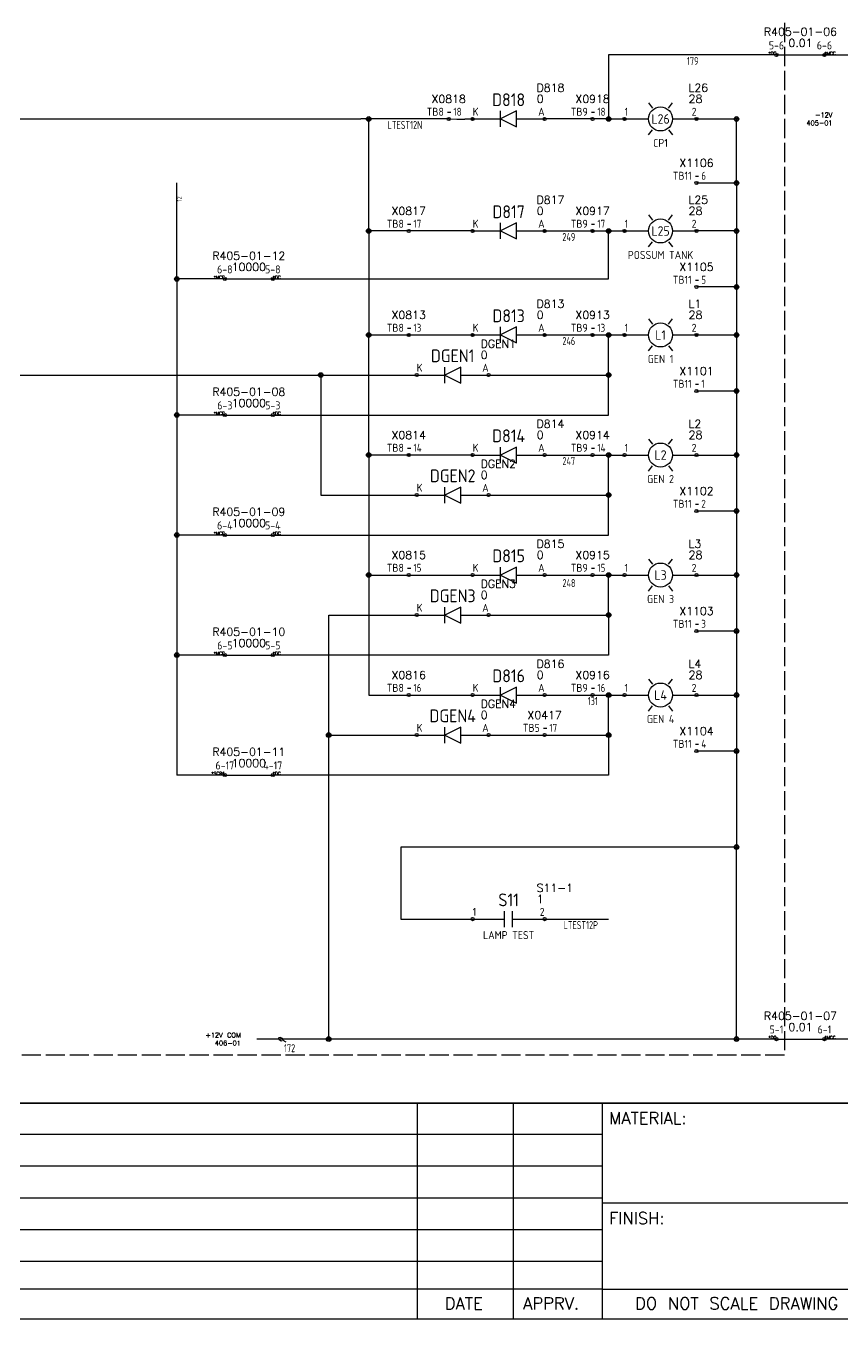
# Model space of a CAD drawing. Header units: millimetres. Extents: x 0 to 1020, y 0 to 646.
# Drawn here: x 255.3 to 510.5, y 0 to 404.1 of the extents above; entities that cross this region are included whole.
import ezdxf
from ezdxf.enums import TextEntityAlignment as Align

# ---------------------------------------------------------------- set-up
doc = ezdxf.new("R2010")
doc.units = ezdxf.units.MM
doc.header["$LTSCALE"] = 0.5
doc.linetypes.add('ACAD_ISO02W100', pattern=[15, 12, -3])
for name, color, linetype in [('LOCBOX', 7, 'ACAD_ISO02W100'), ('NETLIST', 50, 'Continuous'), ('OUTLINE_0', 7, 'Continuous'), ('OUTLINE_GRID', 7, 'Continuous'), ('SYMS', 7, 'Continuous'), ('WIREFIXED', 7, 'Continuous'), ('WIRES', 7, 'Continuous')]:
    doc.layers.add(name, color=color, linetype=linetype)
doc.styles.get("Standard").update_dxf_attribs({"font": 'txt.shx', "bigfont": 'gbcbig.shx'})
doc.styles.add('WD', font='romans.shx', dxfattribs={"bigfont": 'gbcbig.shx'})
doc.styles.add('WD_IEC', font='isocp2.shx', dxfattribs={"width": 0.9, "height": 4})

# ---------------------------------------------------------------- blocks, each defined once
blk = doc.blocks.new('CONTRELEC 2016 BLOCK')
for p, q in [((314.74, 68.75), (314.74, 12.5)), ((339.74, 68.75), (339.74, 12.5)), ((362.88, 68.75), (362.88, 12.5)), ((362.88, 60.54), (131.63, 60.54)), ((362.88, 52.29), (131.63, 52.29)), ((362.88, 44.04), (131.63, 44.04)), ((362.88, 42.79), (444.47, 42.79)), ((362.88, 35.79), (131.63, 35.79)), ((362.88, 27.54), (131.63, 27.54)), ((362.88, 20.29), (131.63, 20.29)), ((362.88, 20.29), (444.47, 20.29))]:
    blk.add_line(p, q)
blk.add_lwpolyline([(0, 68.75), (850, 68.75), (850, 12.5), (0, 12.5)], close=True)
at = {"layer": 'OUTLINE_0'}
for s, p in [('MATERIAL:', (364.7, 63.28)), ('FINISH:', (364.7, 37.21)), ('DATE', (321.88, 15.05)), ('APPRV.', (342.3, 15.05)), ('DO NOT SCALE DRAWING', (371.49, 15.05))]:
    blk.add_text(s, height=3.125, dxfattribs=at).set_placement(p)
at = {"layer": 'OUTLINE_0', "style": 'WD'}
for tag, height, p in [('EDBY', 3, (553.37, 56.41)), ('EDDATE', 3, (575, 56.41)), ('DWGDESC1', 5, (644.66, 57.89)), ('CKBY', 3, (553.37, 48.16)), ('CKDATE', 3, (575, 48.16)), ('DWGDESC2', 5, (645.03, 47.96)), ('DWGDESC3', 5, (645.15, 37.57)), ('PROJDESC', 5, (642.81, 17.97)), ('REVISION', 3, (835.28, 16.64))]:
    blk.add_attdef(tag, text='', height=height, dxfattribs=at).set_placement(p, align=Align.MIDDLE_CENTER)
blk.add_attdef('DWGNO', text='', height=5, dxfattribs=at).set_placement((782.6, 33.58), align=Align.MIDDLE_RIGHT)
blk.add_attdef('SHEETNO', text='', height=5, dxfattribs=at).set_placement((788, 33.58), align=Align.MIDDLE_LEFT)
for tag, p, height in [('FILENAME', (721.45, 22.05), 3), ('SCALE', (725.62, 15.05), 3), ('SH', (776.35, 15.29), 3), ('NSH', (796.5, 15.11), 3.12)]:
    blk.add_attdef(tag, p, '', height=height, dxfattribs=at)
at = {"layer": 'OUTLINE_0', "style": 'WD', "flags": 1}
blk.add_attdef('WD_TB', (567.05, 15.25), '', height=3, dxfattribs=at)
blk = doc.blocks.new('2010 Grid')
at = {"layer": 'OUTLINE_GRID'}
blk.add_line((850, 0), (0, 0), dxfattribs=at)
blk = doc.blocks.new('INTERCONNECT-H1')
blk.add_line((-2.5, 0), (12.5, 0))
for centre in [(-2.5, 0), (12.5, 0)]:
    blk.add_circle(centre, 0.5)
at = {"style": 'WD_IEC', "flags": 1}
for tag, height, p in [('LOC', 4, (5, 10)), ('TAG1', 4, (-2.43, 3.16)), ('DESC1', 2.5, (5, -2.5))]:
    blk.add_attdef(tag, text='', height=height, dxfattribs=at).set_placement(p, align=Align.MIDDLE_CENTER)
at = {"style": 'WD_IEC', "flags": 8}
for tag, p in [('TERM01', (-2.5, 1)), ('TERM02', (12.5, 1))]:
    blk.add_attdef(tag, text='', height=2.5, dxfattribs=at).set_placement(p, align=Align.BOTTOM_CENTER)
at = {"style": 'WD_IEC', "flags": 1}
blk.add_attdef('X4TERM01', (-2.5, 0), '', height=0.5, dxfattribs=at)
blk.add_attdef('X1TERM02', text='', height=0.5, dxfattribs=at).set_placement((12.5, 0), align=Align.RIGHT)
at = {"layer": 'NETLIST'}
for tag, p in [('NETTAG', (5, 6)), ('NETVALUE', (5, 2.5))]:
    blk.add_attdef(tag, text='', height=2.5, dxfattribs=at).set_placement(p, align=Align.CENTER)
blk.add_attdef('X4TERMDESC01', text='', height=1, dxfattribs=at).set_placement((-2.5, 0), align=Align.RIGHT)
blk.add_attdef('X1TERMDESC02', (12.5, 0), '', height=1, dxfattribs=at)
blk = doc.blocks.new('LAMP-1')
for p, q in [((7.5, 5), (8.73, 3.36)), ((13.77, 3.36), (15, 5)), ((0, 0), (7.5, 0)), ((15, 0), (22.5, 0)), ((7.5, -5), (8.73, -3.36)), ((13.77, -3.36), (15, -5))]:
    blk.add_line(p, q)
for centre, radius in [((0, 0), 0.5), ((11.25, 0), 3.75), ((22.5, 0), 0.5)]:
    blk.add_circle(centre, radius)
at = {"style": 'WD_IEC', "flags": 1}
blk.add_attdef('LOC', text='', height=4, dxfattribs=at).set_placement((11.25, 11), align=Align.MIDDLE_CENTER)
at = {"style": 'WD_IEC'}
for tag, p, height, flags in [('X4TERM01', (0, 0), 0.64, 1), ('TERM01', (0, 1), 2.5, 8), ('X1TERM02', (22.5, 0), 0.64, 1)]:
    blk.add_attdef(tag, p, '', height=height, dxfattribs=dict(at, flags=flags))
for tag, height, p in [('TAG1', 3, (11.25, 0)), ('DESC1', 2.5, (11.25, -7.5))]:
    blk.add_attdef(tag, text='', height=height, dxfattribs=at).set_placement(p, align=Align.MIDDLE_CENTER)
at = {"style": 'WD_IEC', "flags": 8}
blk.add_attdef('TERM02', text='', height=2.5, dxfattribs=at).set_placement((22.5, 1), align=Align.RIGHT)
at = {"layer": 'NETLIST'}
for tag, p, height in [('NETTAG', (20, 8.5), 2.5), ('NETVALUE', (20, 5), 2.56)]:
    blk.add_attdef(tag, p, '', height=height, dxfattribs=at)
blk = doc.blocks.new('DIODE-L')
for p, q in [((-22.5, 0), (-13.75, 0)), ((-13.75, -2.5), (-13.75, 2.5)), ((-8.75, 2.5), (-13.75, 0)), ((-13.75, 0), (-8.75, -2.5)), ((-8.75, -2.5), (-8.75, 2.5)), ((-8.75, 0), (0, 0))]:
    blk.add_line(p, q)
for centre in [(-22.5, 0), (0, 0)]:
    blk.add_circle(centre, 0.5)
at = {"style": 'WD_IEC', "flags": 1}
blk.add_attdef('LOC', text='', height=4, dxfattribs=at).set_placement((-11.25, 11), align=Align.MIDDLE_CENTER)
at = {"style": 'WD_IEC'}
for tag, height, p in [('TAG1', 4, (-11.25, 6)), ('DESC1', 2.5, (-11.25, -5))]:
    blk.add_attdef(tag, text='', height=height, dxfattribs=at).set_placement(p, align=Align.MIDDLE_CENTER)
for tag, p, height, flags in [('X4TERM01', (-22.5, 0), 0.64, 1), ('TERM01', (-22.5, 1), 2.5, 8), ('X1TERM02', (0, 0), 0.64, 1)]:
    blk.add_attdef(tag, p, '', height=height, dxfattribs=dict(at, flags=flags))
at = {"style": 'WD_IEC', "flags": 8}
blk.add_attdef('TERM02', text='', height=2.5, dxfattribs=at).set_placement((0, 1), align=Align.RIGHT)
at = {"layer": 'NETLIST'}
for tag, p, height in [('NETTAG', (-2.5, 8.5), 2.5), ('NETVALUE', (-2.5, 5), 2.56)]:
    blk.add_attdef(tag, p, '', height=height, dxfattribs=at)
blk = doc.blocks.new('TBH-1')
blk.add_line((-0.33, 2.17), (0.65, 2.17))
blk.add_circle((0, 0), 0.5)
at = {"style": 'WD_IEC', "flags": 1}
blk.add_attdef('LOC', text='', height=4, dxfattribs=at).set_placement((-15, 7.5), align=Align.MIDDLE_LEFT)
at = {"style": 'WD_IEC'}
blk.add_attdef('TAG1', text='', height=2.5, dxfattribs=at).set_placement((-1.5, 1), align=Align.RIGHT)
at = {"style": 'WD_IEC', "flags": 1}
blk.add_attdef('X1TERM01', (0, 0), '', height=0.5, dxfattribs=at)
at = {"style": 'WD_IEC', "width": 0.9}
blk.add_attdef('TERM01', (1.5, 1), '', height=2.5, dxfattribs=at)
at = {"layer": 'NETLIST'}
for tag, p in [('NETTAG', (0, 5)), ('NETVALUE', (0, -2.5))]:
    blk.add_attdef(tag, text='', height=2.5, dxfattribs=at).set_placement(p, align=Align.CENTER)
blk = doc.blocks.new('WDDOT')
for radius in [0.72, 0.449, 0.223]:
    blk.add_circle((0, 0), radius)
blk = doc.blocks.new('WD_WNH2')
at = {"linetype": 'Continuous', "style": 'WD_IEC', "width": 0.8}
blk.add_attdef('WIRENO', text='', height=2.5, dxfattribs=at).set_placement((0, 0), align=Align.TOP_CENTER)
at = {"style": 'WD_IEC', "flags": 1}
for tag, p in [('W02USER', (0, -1.21)), ('W03USER', (0, -1.33)), ('W04USER', (0, -1.46)), ('W05USER', (0, -1.58)), ('W06USER', (0, -1.71)), ('W07USER', (0, -1.83)), ('W08USER', (0, -1.96)), ('W09USER', (0, -2.08)), ('W01USER', (0, -1.08)), ('W10USER', (0, -2.21))]:
    blk.add_attdef(tag, text='', height=0.08, dxfattribs=at).set_placement(p, align=Align.CENTER)
blk = doc.blocks.new('CONTACT-NO')
for p, q in [((2.5, 0), (12.5, 0)), ((12.5, -2.5), (12.5, 2.5)), ((15, -2.5), (15, 2.5)), ((15, 0), (25, 0))]:
    blk.add_line(p, q)
for centre in [(2.5, 0), (25, 0)]:
    blk.add_circle(centre, 0.5)
at = {"style": 'WD_IEC', "flags": 1}
blk.add_attdef('LOC', text='', height=4, dxfattribs=at).set_placement((13.75, 11), align=Align.MIDDLE_CENTER)
at = {"style": 'WD_IEC'}
for tag, height, p in [('TAG1', 4, (13.75, 6)), ('DESC1', 2.5, (13.75, -5))]:
    blk.add_attdef(tag, text='', height=height, dxfattribs=at).set_placement(p, align=Align.MIDDLE_CENTER)
for tag, p, height, flags in [('X4TERM01', (2.5, 0), 0.64, 1), ('TERM01', (2.5, 1), 2.5, 8), ('X1TERM02', (25, 0), 0.64, 1)]:
    blk.add_attdef(tag, p, '', height=height, dxfattribs=dict(at, flags=flags))
at = {"style": 'WD_IEC', "flags": 8}
blk.add_attdef('TERM02', text='', height=2.5, dxfattribs=at).set_placement((25, 1), align=Align.RIGHT)
at = {"layer": 'NETLIST'}
for tag, p, height in [('NETTAG', (22.5, 8.5), 2.5), ('NETVALUE', (22.5, 5), 2.56)]:
    blk.add_attdef(tag, p, '', height=height, dxfattribs=at)
blk = doc.blocks.new('WD_WNV2')
at = {"linetype": 'Continuous', "style": 'WD_IEC', "width": 0.8}
blk.add_attdef('WIRENO', text='', height=1.5, rotation=90, dxfattribs=at).set_placement((0, 0), align=Align.TOP_CENTER)
at = {"style": 'WD_IEC', "flags": 1}
for tag, p in [('W01USER', (1.86, -1.08)), ('W02USER', (1.86, -1.21)), ('W03USER', (1.86, -1.33)), ('W04USER', (1.86, -1.46)), ('W05USER', (1.86, -1.58)), ('W06USER', (1.86, -1.71)), ('W07USER', (1.86, -1.83)), ('W08USER', (1.86, -1.96)), ('W09USER', (1.86, -2.08)), ('W10USER', (1.86, -2.21))]:
    blk.add_attdef(tag, text='', height=0.08, dxfattribs=at).set_placement(p, align=Align.CENTER)

msp = doc.modelspace()

# ---------------------------------------------------------------- linework, layer by layer
at = {"layer": 'LOCBOX'}
msp.add_lwpolyline([(147.5, 615), (492.5, 615), (492.5, 82.5), (147.5, 82.5)], close=True, dxfattribs=at)
at = {"layer": 'WIREFIXED'}
msp.add_lwpolyline([(336.65, 86.55), (335.69, 87.1), (335.54, 87.65), (334.85, 88.04), (334.31, 87.9), (334.46, 87.35), (335.15, 86.96), (335.42, 87.03)], dxfattribs=at)
at = {"layer": 'WIRES'}
for p, q in [((490, 395), (437.5, 395)), ((437.5, 395), (437.5, 375)), ((505, 395), (595, 395)), ((190, 375), (360, 375)), ((387.5, 375), (360, 375)), ((362.5, 340), (362.5, 375)), ((387.5, 375), (390.04, 374.96)), ((390.04, 374.96), (392.52, 374.96)), ((392.52, 374.96), (392.52, 375)), ((392.52, 375), (395, 375)), ((425, 375), (417.5, 375)), ((432.5, 375), (425, 375)), ((437.5, 375), (432.5, 375)), ((437.5, 375), (442.5, 375)), ((465, 375), (477.5, 375)), ((477.5, 355), (477.5, 375)), ((302.5, 325), (302.5, 355)), ((465, 355), (477.5, 355)), ((477.5, 355), (477.5, 147.5)), ((375, 340), (362.5, 340)), ((362.5, 340), (362.5, 307.5)), ((395, 340), (375, 340)), ((417.5, 340), (432.5, 340)), ((432.5, 340), (442.5, 340)), ((437.5, 325), (437.5, 340)), ((477.5, 340), (465, 340)), ((317.5, 325), (302.5, 325)), ((302.5, 325), (302.5, 170)), ((332.5, 325), (437.5, 325)), ((477.5, 322.5), (465, 322.5)), ((362.5, 307.5), (375, 307.5)), ((362.5, 305), (362.5, 307.5)), ((375, 307.5), (395, 307.5)), ((417.5, 307.5), (432.5, 307.5)), ((432.5, 307.5), (442.5, 307.5)), ((437.5, 295), (437.5, 307.5)), ((465, 307.5), (477.5, 307.5)), ((362.5, 270), (362.5, 305)), ((162.5, 295), (332.5, 295)), ((332.5, 295), (347.5, 295)), ((347.5, 295), (377.5, 295)), ((347.5, 295), (347.5, 257.5)), ((400, 295), (417.5, 295)), ((417.5, 295), (437.5, 295)), ((437.5, 282.5), (437.5, 295)), ((477.5, 290), (465, 290)), ((317.5, 282.5), (302.5, 282.5)), ((332.5, 282.5), (437.5, 282.5)), ((375, 270), (362.5, 270)), ((362.5, 270), (362.5, 232.5)), ((395, 270), (375, 270)), ((417.5, 270), (432.5, 270)), ((432.5, 270), (442.5, 270)), ((437.5, 257.5), (437.5, 270)), ((465, 270), (477.5, 270)), ((347.5, 257.5), (377.5, 257.5)), ((400, 257.5), (417.5, 257.5)), ((417.5, 257.5), (437.5, 257.5)), ((437.5, 245), (437.5, 257.5)), ((477.5, 252.5), (465, 252.5)), ((317.5, 245), (302.5, 245)), ((332.5, 245), (437.5, 245)), ((362.5, 232.5), (375, 232.5)), ((362.5, 232.5), (362.5, 195)), ((375, 232.5), (395, 232.5)), ((417.5, 232.5), (432.5, 232.5)), ((432.5, 232.5), (442.5, 232.5)), ((437.5, 220), (437.5, 232.5)), ((465, 232.5), (477.5, 232.5)), ((350, 182.5), (350, 220)), ((350, 220), (377.5, 220)), ((400, 220), (417.5, 220)), ((417.5, 220), (437.5, 220)), ((437.5, 220), (437.5, 207.5)), ((477.5, 215), (465, 215)), ((317.5, 207.5), (302.5, 207.5)), ((437.5, 207.5), (332.5, 207.5)), ((362.5, 195), (375, 195)), ((375, 195), (395, 195)), ((417.5, 195), (432.5, 195)), ((432.5, 195), (442.5, 195)), ((437.5, 182.5), (437.5, 195)), ((465, 195), (477.5, 195)), ((350, 87.5), (350, 182.5)), ((350, 182.5), (377.5, 182.5)), ((400, 182.5), (417.5, 182.5)), ((417.5, 182.5), (437.5, 182.5)), ((437.5, 182.5), (437.5, 170)), ((477.5, 177.5), (465, 177.5)), ((317.5, 170), (302.5, 170)), ((437.5, 170), (332.5, 170)), ((477.5, 147.5), (372.5, 147.5)), ((372.5, 147.5), (372.5, 125)), ((477.5, 87.5), (477.5, 147.5)), ((372.5, 125), (395, 125)), ((417.5, 125), (437.5, 125)), ((350, 87.5), (327.5, 87.5)), ((477.5, 87.5), (350, 87.5)), ((490, 87.5), (477.5, 87.5)), ((810, 87.5), (505, 87.5))]:
    msp.add_line(p, q, dxfattribs=at)

# ---------------------------------------------------------------- block references
at = {"xscale": 1.2, "yscale": 1.2, "zscale": 1.2}
for name, p in [('2010 Grid', (0, 67.5)), ('CONTRELEC 2016 BLOCK', (0, -15))]:
    msp.add_blockref(name, p, dxfattribs=at)
ref = msp.add_blockref('INTERCONNECT-H1', (492.5, 395))
ref.add_attrib('TERM02', '6-6', dxfattribs={"height": 2.5, "style": 'WD_IEC'}).set_placement((505, 396), align=Align.BOTTOM_CENTER)
ref.add_attrib('TERM01', '5-6', dxfattribs={"height": 2.5, "style": 'WD_IEC'}).set_placement((490, 396), align=Align.BOTTOM_CENTER)
ref.add_attrib('NETVALUE', '0.01', dxfattribs={"layer": 'NETLIST', "height": 2.5}).set_placement((497.5, 397.5), align=Align.CENTER)
ref.add_attrib('NETTAG', 'R405-01-06', dxfattribs={"layer": 'NETLIST', "height": 2.5}).set_placement((497.5, 401), align=Align.CENTER)
ref.add_attrib('X4TERMDESC01', '*DC', dxfattribs={"layer": 'NETLIST', "height": 1}).set_placement((490, 395), align=Align.RIGHT)
ref.add_attrib('X1TERMDESC02', '*MCC', (505, 395), dxfattribs={"layer": 'NETLIST', "height": 1})
ref = msp.add_blockref('DIODE-L', (417.5, 375))
ref.add_attrib('NETTAG', 'D818', (415, 383.5), dxfattribs={"layer": 'NETLIST', "height": 2.5})
ref.add_attrib('NETVALUE', '0', (415, 380), dxfattribs={"layer": 'NETLIST', "height": 2.56})
ref.add_attrib('TAG1', 'D818', dxfattribs={"height": 4, "style": 'WD_IEC'}).set_placement((406.25, 381), align=Align.MIDDLE_CENTER)
ref.add_attrib('TERM01', 'K', (395, 376), dxfattribs={"height": 2.5, "style": 'WD_IEC'})
ref.add_attrib('TERM02', 'A', dxfattribs={"height": 2.5, "style": 'WD_IEC'}).set_placement((417.5, 376), align=Align.RIGHT)
ref = msp.add_blockref('LAMP-1', (442.5, 375))
ref.add_attrib('TERM02', '2', dxfattribs={"height": 2.5, "style": 'WD_IEC'}).set_placement((465, 376), align=Align.RIGHT)
ref.add_attrib('TERM01', '1', (442.5, 376), dxfattribs={"height": 2.5, "style": 'WD_IEC'})
ref.add_attrib('DESC1', 'CP1', dxfattribs={"height": 2.5, "style": 'WD_IEC'}).set_placement((453.75, 367.5), align=Align.MIDDLE_CENTER)
ref.add_attrib('TAG1', 'L26', dxfattribs={"height": 3, "style": 'WD_IEC'}).set_placement((453.75, 375), align=Align.MIDDLE_CENTER)
ref.add_attrib('NETVALUE', '28', (462.5, 380), dxfattribs={"layer": 'NETLIST', "height": 2.56})
ref.add_attrib('NETTAG', 'L26', (462.5, 383.5), dxfattribs={"layer": 'NETLIST', "height": 2.5})
for p, values in [((387.5, 375), {'TAG1': 'TB8', 'TERM01': '18', 'NETTAG': 'X0818'}), ((432.5, 375), {'TAG1': 'TB9', 'TERM01': '18', 'NETTAG': 'X0918'}), ((465, 355), {'TAG1': 'TB11', 'TERM01': '6', 'NETTAG': 'X1106'}), ((375, 340), {'TAG1': 'TB8', 'TERM01': '17', 'NETTAG': 'X0817'}), ((432.5, 340), {'TAG1': 'TB9', 'TERM01': '17', 'NETTAG': 'X0917'}), ((465, 322.5), {'TAG1': 'TB11', 'TERM01': '5', 'NETTAG': 'X1105'}), ((375, 307.5), {'TAG1': 'TB8', 'TERM01': '13', 'NETTAG': 'X0813'}), ((432.5, 307.5), {'TAG1': 'TB9', 'TERM01': '13', 'NETTAG': 'X0913'}), ((465, 290), {'TAG1': 'TB11', 'TERM01': '1', 'NETTAG': 'X1101'}), ((375, 270), {'TAG1': 'TB8', 'TERM01': '14', 'NETTAG': 'X0814'}), ((432.5, 270), {'TAG1': 'TB9', 'TERM01': '14', 'NETTAG': 'X0914'}), ((465, 252.5), {'TAG1': 'TB11', 'TERM01': '2', 'NETTAG': 'X1102'}), ((375, 232.5), {'TAG1': 'TB8', 'TERM01': '15', 'NETTAG': 'X0815'}), ((432.5, 232.5), {'TAG1': 'TB9', 'TERM01': '15', 'NETTAG': 'X0915'}), ((465, 215), {'TAG1': 'TB11', 'TERM01': '3', 'NETTAG': 'X1103'}), ((375, 195), {'TAG1': 'TB8', 'TERM01': '16', 'NETTAG': 'X0816'}), ((432.5, 195), {'TAG1': 'TB9', 'TERM01': '16', 'NETTAG': 'X0916'}), ((417.5, 182.5), {'TAG1': 'TB5', 'TERM01': '17', 'NETTAG': 'X0417'}), ((465, 177.5), {'TAG1': 'TB11', 'TERM01': '4', 'NETTAG': 'X1104'})]:
    msp.add_blockref('TBH-1', p).add_auto_attribs(values)
ref = msp.add_blockref('DIODE-L', (417.5, 340))
ref.add_attrib('NETTAG', 'D817', (415, 348.5), dxfattribs={"layer": 'NETLIST', "height": 2.5})
ref.add_attrib('NETVALUE', '0', (415, 345), dxfattribs={"layer": 'NETLIST', "height": 2.56})
ref.add_attrib('TAG1', 'D817', dxfattribs={"height": 4, "style": 'WD_IEC'}).set_placement((406.25, 346), align=Align.MIDDLE_CENTER)
ref.add_attrib('TERM01', 'K', (395, 341), dxfattribs={"height": 2.5, "style": 'WD_IEC'})
ref.add_attrib('TERM02', 'A', dxfattribs={"height": 2.5, "style": 'WD_IEC'}).set_placement((417.5, 341), align=Align.RIGHT)
ref = msp.add_blockref('LAMP-1', (442.5, 340))
ref.add_attrib('TERM02', '2', dxfattribs={"height": 2.5, "style": 'WD_IEC'}).set_placement((465, 341), align=Align.RIGHT)
ref.add_attrib('TERM01', '1', (442.5, 341), dxfattribs={"height": 2.5, "style": 'WD_IEC'})
ref.add_attrib('DESC1', 'POSSUM TANK', dxfattribs={"height": 2.5, "style": 'WD_IEC'}).set_placement((453.75, 332.5), align=Align.MIDDLE_CENTER)
ref.add_attrib('TAG1', 'L25', dxfattribs={"height": 3, "style": 'WD_IEC'}).set_placement((453.75, 340), align=Align.MIDDLE_CENTER)
ref.add_attrib('NETVALUE', '28', (462.5, 345), dxfattribs={"layer": 'NETLIST', "height": 2.56})
ref.add_attrib('NETTAG', 'L25', (462.5, 348.5), dxfattribs={"layer": 'NETLIST', "height": 2.5})
ref = msp.add_blockref('INTERCONNECT-H1', (320, 325))
ref.add_attrib('TERM02', '5-8', dxfattribs={"height": 2.5, "style": 'WD_IEC'}).set_placement((332.5, 326), align=Align.BOTTOM_CENTER)
ref.add_attrib('TERM01', '6-8', dxfattribs={"height": 2.5, "style": 'WD_IEC'}).set_placement((317.5, 326), align=Align.BOTTOM_CENTER)
ref.add_attrib('NETVALUE', '10000', dxfattribs={"layer": 'NETLIST', "height": 2.5}).set_placement((325, 327.5), align=Align.CENTER)
ref.add_attrib('NETTAG', 'R405-01-12', dxfattribs={"layer": 'NETLIST', "height": 2.5}).set_placement((325, 331), align=Align.CENTER)
ref.add_attrib('X4TERMDESC01', '*MCC', dxfattribs={"layer": 'NETLIST', "height": 1}).set_placement((317.5, 325), align=Align.RIGHT)
ref.add_attrib('X1TERMDESC02', '*DC', (332.5, 325), dxfattribs={"layer": 'NETLIST', "height": 1})
ref = msp.add_blockref('DIODE-L', (417.5, 307.5))
ref.add_attrib('NETTAG', 'D813', (415, 316), dxfattribs={"layer": 'NETLIST', "height": 2.5})
ref.add_attrib('NETVALUE', '0', (415, 312.5), dxfattribs={"layer": 'NETLIST', "height": 2.56})
ref.add_attrib('TAG1', 'D813', dxfattribs={"height": 4, "style": 'WD_IEC'}).set_placement((406.25, 313.5), align=Align.MIDDLE_CENTER)
ref.add_attrib('TERM01', 'K', (395, 308.5), dxfattribs={"height": 2.5, "style": 'WD_IEC'})
ref.add_attrib('TERM02', 'A', dxfattribs={"height": 2.5, "style": 'WD_IEC'}).set_placement((417.5, 308.5), align=Align.RIGHT)
ref = msp.add_blockref('LAMP-1', (442.5, 307.5))
ref.add_attrib('TERM02', '2', dxfattribs={"height": 2.5, "style": 'WD_IEC'}).set_placement((465, 308.5), align=Align.RIGHT)
ref.add_attrib('TERM01', '1', (442.5, 308.5), dxfattribs={"height": 2.5, "style": 'WD_IEC'})
ref.add_attrib('DESC1', 'GEN 1', dxfattribs={"height": 2.5, "style": 'WD_IEC'}).set_placement((453.75, 300), align=Align.MIDDLE_CENTER)
ref.add_attrib('TAG1', 'L1', dxfattribs={"height": 3, "style": 'WD_IEC'}).set_placement((453.75, 307.5), align=Align.MIDDLE_CENTER)
ref.add_attrib('NETVALUE', '28', (462.5, 312.5), dxfattribs={"layer": 'NETLIST', "height": 2.56})
ref.add_attrib('NETTAG', 'L1', (462.5, 316), dxfattribs={"layer": 'NETLIST', "height": 2.5})
ref = msp.add_blockref('DIODE-L', (400, 295))
ref.add_attrib('NETTAG', 'DGEN1', (397.5, 303.5), dxfattribs={"layer": 'NETLIST', "height": 2.5})
ref.add_attrib('NETVALUE', '0', (397.5, 300), dxfattribs={"layer": 'NETLIST', "height": 2.56})
ref.add_attrib('TAG1', 'DGEN1', dxfattribs={"height": 4, "style": 'WD_IEC'}).set_placement((388.75, 301), align=Align.MIDDLE_CENTER)
ref.add_attrib('TERM01', 'K', (377.5, 296), dxfattribs={"height": 2.5, "style": 'WD_IEC'})
ref.add_attrib('TERM02', 'A', dxfattribs={"height": 2.5, "style": 'WD_IEC'}).set_placement((400, 296), align=Align.RIGHT)
ref = msp.add_blockref('INTERCONNECT-H1', (320, 282.5))
ref.add_attrib('TERM02', '5-3', dxfattribs={"height": 2.5, "style": 'WD_IEC'}).set_placement((332.5, 283.5), align=Align.BOTTOM_CENTER)
ref.add_attrib('TERM01', '6-3', dxfattribs={"height": 2.5, "style": 'WD_IEC'}).set_placement((317.5, 283.5), align=Align.BOTTOM_CENTER)
ref.add_attrib('NETVALUE', '10000', dxfattribs={"layer": 'NETLIST', "height": 2.5}).set_placement((325, 285), align=Align.CENTER)
ref.add_attrib('NETTAG', 'R405-01-08', dxfattribs={"layer": 'NETLIST', "height": 2.5}).set_placement((325, 288.5), align=Align.CENTER)
ref.add_attrib('X4TERMDESC01', '*MCC', dxfattribs={"layer": 'NETLIST', "height": 1}).set_placement((317.5, 282.5), align=Align.RIGHT)
ref.add_attrib('X1TERMDESC02', '*DC', (332.5, 282.5), dxfattribs={"layer": 'NETLIST', "height": 1})
ref = msp.add_blockref('DIODE-L', (417.5, 270))
ref.add_attrib('NETTAG', 'D814', (415, 278.5), dxfattribs={"layer": 'NETLIST', "height": 2.5})
ref.add_attrib('NETVALUE', '0', (415, 275), dxfattribs={"layer": 'NETLIST', "height": 2.56})
ref.add_attrib('TAG1', 'D814', dxfattribs={"height": 4, "style": 'WD_IEC'}).set_placement((406.25, 276), align=Align.MIDDLE_CENTER)
ref.add_attrib('TERM01', 'K', (395, 271), dxfattribs={"height": 2.5, "style": 'WD_IEC'})
ref.add_attrib('TERM02', 'A', dxfattribs={"height": 2.5, "style": 'WD_IEC'}).set_placement((417.5, 271), align=Align.RIGHT)
ref = msp.add_blockref('LAMP-1', (442.5, 270))
ref.add_attrib('TERM02', '2', dxfattribs={"height": 2.5, "style": 'WD_IEC'}).set_placement((465, 271), align=Align.RIGHT)
ref.add_attrib('TERM01', '1', (442.5, 271), dxfattribs={"height": 2.5, "style": 'WD_IEC'})
ref.add_attrib('DESC1', 'GEN 2', dxfattribs={"height": 2.5, "style": 'WD_IEC'}).set_placement((453.75, 262.5), align=Align.MIDDLE_CENTER)
ref.add_attrib('TAG1', 'L2', dxfattribs={"height": 3, "style": 'WD_IEC'}).set_placement((453.75, 270), align=Align.MIDDLE_CENTER)
ref.add_attrib('NETVALUE', '28', (462.5, 275), dxfattribs={"layer": 'NETLIST', "height": 2.56})
ref.add_attrib('NETTAG', 'L2', (462.5, 278.5), dxfattribs={"layer": 'NETLIST', "height": 2.5})
ref = msp.add_blockref('DIODE-L', (400, 257.5))
ref.add_attrib('NETTAG', 'DGEN2', (397.5, 266), dxfattribs={"layer": 'NETLIST', "height": 2.5})
ref.add_attrib('NETVALUE', '0', (397.5, 262.5), dxfattribs={"layer": 'NETLIST', "height": 2.56})
ref.add_attrib('TAG1', 'DGEN2', dxfattribs={"height": 4, "style": 'WD_IEC'}).set_placement((388.75, 263.5), align=Align.MIDDLE_CENTER)
ref.add_attrib('TERM01', 'K', (377.5, 258.5), dxfattribs={"height": 2.5, "style": 'WD_IEC'})
ref.add_attrib('TERM02', 'A', dxfattribs={"height": 2.5, "style": 'WD_IEC'}).set_placement((400, 258.5), align=Align.RIGHT)
ref = msp.add_blockref('INTERCONNECT-H1', (320, 245))
ref.add_attrib('TERM02', '5-4', dxfattribs={"height": 2.5, "style": 'WD_IEC'}).set_placement((332.5, 246), align=Align.BOTTOM_CENTER)
ref.add_attrib('TERM01', '6-4', dxfattribs={"height": 2.5, "style": 'WD_IEC'}).set_placement((317.5, 246), align=Align.BOTTOM_CENTER)
ref.add_attrib('NETVALUE', '10000', dxfattribs={"layer": 'NETLIST', "height": 2.5}).set_placement((325, 247.5), align=Align.CENTER)
ref.add_attrib('NETTAG', 'R405-01-09', dxfattribs={"layer": 'NETLIST', "height": 2.5}).set_placement((325, 251), align=Align.CENTER)
ref.add_attrib('X4TERMDESC01', '*MCC', dxfattribs={"layer": 'NETLIST', "height": 1}).set_placement((317.5, 245), align=Align.RIGHT)
ref.add_attrib('X1TERMDESC02', '*DC', (332.5, 245), dxfattribs={"layer": 'NETLIST', "height": 1})
ref = msp.add_blockref('DIODE-L', (417.5, 232.5))
ref.add_attrib('NETTAG', 'D815', (415, 241), dxfattribs={"layer": 'NETLIST', "height": 2.5})
ref.add_attrib('NETVALUE', '0', (415, 237.5), dxfattribs={"layer": 'NETLIST', "height": 2.56})
ref.add_attrib('TAG1', 'D815', dxfattribs={"height": 4, "style": 'WD_IEC'}).set_placement((406.25, 238.5), align=Align.MIDDLE_CENTER)
ref.add_attrib('TERM01', 'K', (395, 233.5), dxfattribs={"height": 2.5, "style": 'WD_IEC'})
ref.add_attrib('TERM02', 'A', dxfattribs={"height": 2.5, "style": 'WD_IEC'}).set_placement((417.5, 233.5), align=Align.RIGHT)
ref = msp.add_blockref('LAMP-1', (442.5, 232.5))
ref.add_attrib('TERM02', '2', dxfattribs={"height": 2.5, "style": 'WD_IEC'}).set_placement((465, 233.5), align=Align.RIGHT)
ref.add_attrib('TERM01', '1', (442.5, 233.5), dxfattribs={"height": 2.5, "style": 'WD_IEC'})
ref.add_attrib('DESC1', 'GEN 3', dxfattribs={"height": 2.5, "style": 'WD_IEC'}).set_placement((453.75, 225), align=Align.MIDDLE_CENTER)
ref.add_attrib('TAG1', 'L3', dxfattribs={"height": 3, "style": 'WD_IEC'}).set_placement((453.75, 232.5), align=Align.MIDDLE_CENTER)
ref.add_attrib('NETVALUE', '28', (462.5, 237.5), dxfattribs={"layer": 'NETLIST', "height": 2.56})
ref.add_attrib('NETTAG', 'L3', (462.5, 241), dxfattribs={"layer": 'NETLIST', "height": 2.5})
ref = msp.add_blockref('DIODE-L', (400, 220))
ref.add_attrib('NETTAG', 'DGEN3', (397.5, 228.5), dxfattribs={"layer": 'NETLIST', "height": 2.5})
ref.add_attrib('NETVALUE', '0', (397.5, 225), dxfattribs={"layer": 'NETLIST', "height": 2.56})
ref.add_attrib('TAG1', 'DGEN3', dxfattribs={"height": 4, "style": 'WD_IEC'}).set_placement((388.75, 226), align=Align.MIDDLE_CENTER)
ref.add_attrib('TERM01', 'K', (377.5, 221), dxfattribs={"height": 2.5, "style": 'WD_IEC'})
ref.add_attrib('TERM02', 'A', dxfattribs={"height": 2.5, "style": 'WD_IEC'}).set_placement((400, 221), align=Align.RIGHT)
ref = msp.add_blockref('INTERCONNECT-H1', (320, 207.5))
ref.add_attrib('TERM02', '5-5', dxfattribs={"height": 2.5, "style": 'WD_IEC'}).set_placement((332.5, 208.5), align=Align.BOTTOM_CENTER)
ref.add_attrib('TERM01', '6-5', dxfattribs={"height": 2.5, "style": 'WD_IEC'}).set_placement((317.5, 208.5), align=Align.BOTTOM_CENTER)
ref.add_attrib('NETVALUE', '10000', dxfattribs={"layer": 'NETLIST', "height": 2.5}).set_placement((325, 210), align=Align.CENTER)
ref.add_attrib('NETTAG', 'R405-01-10', dxfattribs={"layer": 'NETLIST', "height": 2.5}).set_placement((325, 213.5), align=Align.CENTER)
ref.add_attrib('X4TERMDESC01', '*MCC', dxfattribs={"layer": 'NETLIST', "height": 1}).set_placement((317.5, 207.5), align=Align.RIGHT)
ref.add_attrib('X1TERMDESC02', '*DC', (332.5, 207.5), dxfattribs={"layer": 'NETLIST', "height": 1})
ref = msp.add_blockref('DIODE-L', (417.5, 195))
ref.add_attrib('NETTAG', 'D816', (415, 203.5), dxfattribs={"layer": 'NETLIST', "height": 2.5})
ref.add_attrib('NETVALUE', '0', (415, 200), dxfattribs={"layer": 'NETLIST', "height": 2.56})
ref.add_attrib('TAG1', 'D816', dxfattribs={"height": 4, "style": 'WD_IEC'}).set_placement((406.25, 201), align=Align.MIDDLE_CENTER)
ref.add_attrib('TERM01', 'K', (395, 196), dxfattribs={"height": 2.5, "style": 'WD_IEC'})
ref.add_attrib('TERM02', 'A', dxfattribs={"height": 2.5, "style": 'WD_IEC'}).set_placement((417.5, 196), align=Align.RIGHT)
ref = msp.add_blockref('LAMP-1', (442.5, 195))
ref.add_attrib('TERM02', '2', dxfattribs={"height": 2.5, "style": 'WD_IEC'}).set_placement((465, 196), align=Align.RIGHT)
ref.add_attrib('TERM01', '1', (442.5, 196), dxfattribs={"height": 2.5, "style": 'WD_IEC'})
ref.add_attrib('DESC1', 'GEN 4', dxfattribs={"height": 2.5, "style": 'WD_IEC'}).set_placement((453.75, 187.5), align=Align.MIDDLE_CENTER)
ref.add_attrib('TAG1', 'L4', dxfattribs={"height": 3, "style": 'WD_IEC'}).set_placement((453.75, 195), align=Align.MIDDLE_CENTER)
ref.add_attrib('NETVALUE', '28', (462.5, 200), dxfattribs={"layer": 'NETLIST', "height": 2.56})
ref.add_attrib('NETTAG', 'L4', (462.5, 203.5), dxfattribs={"layer": 'NETLIST', "height": 2.5})
ref = msp.add_blockref('DIODE-L', (400, 182.5))
ref.add_attrib('NETTAG', 'DGEN4', (397.5, 191), dxfattribs={"layer": 'NETLIST', "height": 2.5})
ref.add_attrib('NETVALUE', '0', (397.5, 187.5), dxfattribs={"layer": 'NETLIST', "height": 2.56})
ref.add_attrib('TAG1', 'DGEN4', dxfattribs={"height": 4, "style": 'WD_IEC'}).set_placement((388.75, 188.5), align=Align.MIDDLE_CENTER)
ref.add_attrib('TERM01', 'K', (377.5, 183.5), dxfattribs={"height": 2.5, "style": 'WD_IEC'})
ref.add_attrib('TERM02', 'A', dxfattribs={"height": 2.5, "style": 'WD_IEC'}).set_placement((400, 183.5), align=Align.RIGHT)
ref = msp.add_blockref('INTERCONNECT-H1', (320, 170))
ref.add_attrib('TERM02', '4-17', dxfattribs={"height": 2.5, "style": 'WD_IEC'}).set_placement((332.5, 171), align=Align.BOTTOM_CENTER)
ref.add_attrib('TERM01', '6-17', dxfattribs={"height": 2.5, "style": 'WD_IEC'}).set_placement((317.5, 171), align=Align.BOTTOM_CENTER)
ref.add_attrib('NETVALUE', '10000', dxfattribs={"layer": 'NETLIST', "height": 2.5}).set_placement((325, 172.5), align=Align.CENTER)
ref.add_attrib('NETTAG', 'R405-01-11', dxfattribs={"layer": 'NETLIST', "height": 2.5}).set_placement((325, 176), align=Align.CENTER)
ref.add_attrib('X4TERMDESC01', '*SCR4', dxfattribs={"layer": 'NETLIST', "height": 1}).set_placement((317.5, 170), align=Align.RIGHT)
ref.add_attrib('X1TERMDESC02', '*DC', (332.5, 170), dxfattribs={"layer": 'NETLIST', "height": 1})
ref = msp.add_blockref('CONTACT-NO', (392.5, 125))
ref.add_attrib('NETTAG', 'S11-1', (415, 133.5), dxfattribs={"layer": 'NETLIST', "height": 2.5})
ref.add_attrib('NETVALUE', '1', (415, 130), dxfattribs={"layer": 'NETLIST', "height": 2.56})
ref.add_attrib('TAG1', 'S11', dxfattribs={"height": 4, "style": 'WD_IEC'}).set_placement((406.25, 131), align=Align.MIDDLE_CENTER)
ref.add_attrib('DESC1', 'LAMP TEST', dxfattribs={"height": 2.5, "style": 'WD_IEC'}).set_placement((406.25, 120), align=Align.MIDDLE_CENTER)
ref.add_attrib('TERM01', '1', (395, 126), dxfattribs={"height": 2.5, "style": 'WD_IEC'})
ref.add_attrib('TERM02', '2', dxfattribs={"height": 2.5, "style": 'WD_IEC'}).set_placement((417.5, 126), align=Align.RIGHT)
ref = msp.add_blockref('INTERCONNECT-H1', (492.5, 87.5))
ref.add_attrib('TERM02', '6-1', dxfattribs={"height": 2.5, "style": 'WD_IEC'}).set_placement((505, 88.5), align=Align.BOTTOM_CENTER)
ref.add_attrib('TERM01', '5-1', dxfattribs={"height": 2.5, "style": 'WD_IEC'}).set_placement((490, 88.5), align=Align.BOTTOM_CENTER)
ref.add_attrib('NETVALUE', '0.01', dxfattribs={"layer": 'NETLIST', "height": 2.5}).set_placement((497.5, 90), align=Align.CENTER)
ref.add_attrib('NETTAG', 'R405-01-07', dxfattribs={"layer": 'NETLIST', "height": 2.5}).set_placement((497.5, 93.5), align=Align.CENTER)
ref.add_attrib('X4TERMDESC01', '*DC', dxfattribs={"layer": 'NETLIST', "height": 1}).set_placement((490, 87.5), align=Align.RIGHT)
ref.add_attrib('X1TERMDESC02', '*MCC', (505, 87.5), dxfattribs={"layer": 'NETLIST', "height": 1})
at = {"layer": 'SYMS'}
for p in [(362.5, 375), (437.5, 375), (477.5, 375), (477.5, 355), (362.5, 340), (437.5, 340), (477.5, 340), (302.5, 325), (477.5, 322.5), (362.5, 307.5), (437.5, 307.5), (477.5, 307.5), (347.5, 295), (437.5, 295), (477.5, 290), (302.5, 282.5), (362.5, 270), (437.5, 270), (477.5, 270), (437.5, 257.5), (477.5, 252.5), (302.5, 245), (362.5, 232.5), (437.5, 232.5), (477.5, 232.5), (437.5, 220), (477.5, 215), (302.5, 207.5), (437.5, 195), (477.5, 195), (350, 182.5), (437.5, 182.5), (477.5, 177.5), (477.5, 147.5), (350, 87.5), (477.5, 87.5)]:
    msp.add_blockref('WDDOT', p, dxfattribs=at)
at = {"layer": 'WIREFIXED'}
ref = msp.add_blockref('WD_WNH2', (463.75, 395), dxfattribs=at)
ref.add_attrib('WIRENOF', '179', dxfattribs={"linetype": 'Continuous', "height": 2.5, "style": 'WD_IEC', "width": 0.8}).set_placement((463.81, 394.37), align=Align.TOP_CENTER)
ref = msp.add_blockref('WD_WNH2', (373.75, 375), dxfattribs=at)
ref.add_attrib('WIRENOF', 'LTEST12N', dxfattribs={"linetype": 'Continuous', "height": 2.5, "style": 'WD_IEC', "width": 0.8}).set_placement((373.81, 374.37), align=Align.TOP_CENTER)
ref = msp.add_blockref('WD_WNV2', (302.5, 350), dxfattribs=at)
ref.add_attrib('WIRENOF', '12', dxfattribs={"linetype": 'Continuous', "height": 1.5, "rotation": 90, "style": 'WD_IEC', "width": 0.8}).set_placement((302.5, 350), align=Align.TOP_CENTER)
ref = msp.add_blockref('WD_WNH2', (425, 340), dxfattribs=at)
ref.add_attrib('WIRENOF', '249', dxfattribs={"linetype": 'Continuous', "height": 2.5, "style": 'WD_IEC', "width": 0.8}).set_placement((425.06, 339.37), align=Align.TOP_CENTER)
ref = msp.add_blockref('WD_WNH2', (425, 307.5), dxfattribs=at)
ref.add_attrib('WIRENOF', '246', dxfattribs={"linetype": 'Continuous', "height": 2.5, "style": 'WD_IEC', "width": 0.8}).set_placement((425.06, 306.87), align=Align.TOP_CENTER)
ref = msp.add_blockref('WD_WNH2', (425, 270), dxfattribs=at)
ref.add_attrib('WIRENOF', '247', dxfattribs={"linetype": 'Continuous', "height": 2.5, "style": 'WD_IEC', "width": 0.8}).set_placement((425.06, 269.37), align=Align.TOP_CENTER)
ref = msp.add_blockref('WD_WNH2', (425, 232.5), dxfattribs=at)
ref.add_attrib('WIRENOF', '248', dxfattribs={"linetype": 'Continuous', "height": 2.5, "style": 'WD_IEC', "width": 0.8}).set_placement((425.11, 231.23), align=Align.TOP_CENTER)
ref = msp.add_blockref('WD_WNH2', (432.5, 195), dxfattribs=at)
ref.add_attrib('WIRENOF', '131', dxfattribs={"linetype": 'Continuous', "height": 2.5, "style": 'WD_IEC', "width": 0.8}).set_placement((432.56, 194.37), align=Align.TOP_CENTER)
ref = msp.add_blockref('WD_WNH2', (428.75, 125), dxfattribs=at)
ref.add_attrib('WIRENOF', 'LTEST12P', dxfattribs={"linetype": 'Continuous', "height": 2.5, "style": 'WD_IEC', "width": 0.8}).set_placement((428.81, 124.37), align=Align.TOP_CENTER)
ref = msp.add_blockref('WD_WNH2', (335, 87.5), dxfattribs=at)
ref.add_attrib('WIRENOF', '172', dxfattribs={"linetype": 'Continuous', "height": 2.5, "style": 'WD_IEC', "width": 0.8}).set_placement((337.75, 85.91), align=Align.TOP_CENTER)

# ---------------------------------------------------------------- texts
at = {"char_height": 1.5, "attachment_point": 6}
for s, insert in [('-12V\\P405-01', (507.5, 375)), ('+12V COM\\P406-01', (322.5, 87.5))]:
    msp.add_mtext_dynamic_manual_height_columns(s, width=15, gutter_width=0.5, heights=[0], dxfattribs=dict(at, insert=insert))

doc.saveas('drawing.dxf')
